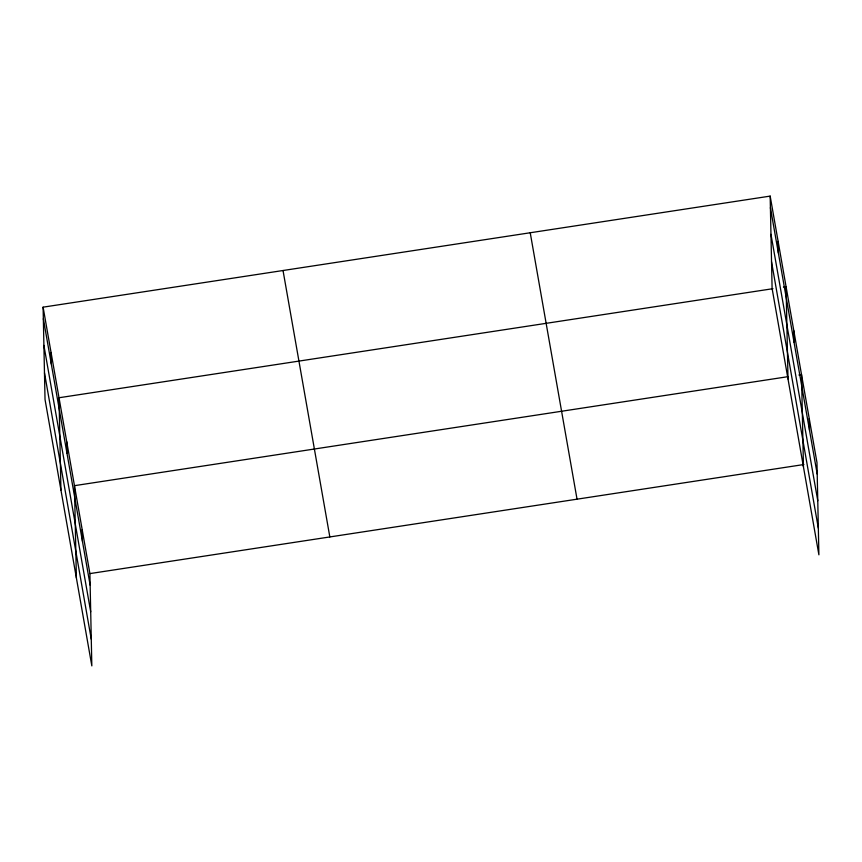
<?xml version="1.0" encoding="UTF-8"?>
<svg xmlns="http://www.w3.org/2000/svg" width="862" height="862" viewBox="0 0 862 862"><rect width="100%" height="100%" fill="white"/><g stroke="black" fill="none" stroke-linecap="round" stroke-linejoin="round"><path stroke-width="1.29" d="M43.1 307.163L89.907 573.596L91.835 665.895L45.029 399.472L43.1 307.163L770.165 196.105L816.971 462.528L818.9 554.837L772.093 288.404L770.165 196.105M772.966 288.684L59.015 397.748L60.943 490.058M783.45 287.089L786.079 286.68L788.008 378.989M788.407 376.608L74.455 485.672L76.395 577.982M798.902 375.002L801.52 374.604L803.459 466.913M89.907 573.596L803.858 464.532M770.402 207.677L817.208 474.111M770.962 234.324L817.769 500.747M771.533 261.768L818.34 528.19M530.227 232.751L577.034 499.173M283.027 270.517L329.834 536.94M43.348 318.746L90.144 585.169M43.897 345.393L90.704 611.815M44.479 372.837L91.275 639.259M809.246 418.566L809.483 430.149M793.794 330.642L794.042 342.225M778.117 241.392L778.364 252.975M82.181 529.634L82.429 541.217M66.74 441.71L66.977 453.293M51.052 352.461L51.3 364.044"/></g></svg>
